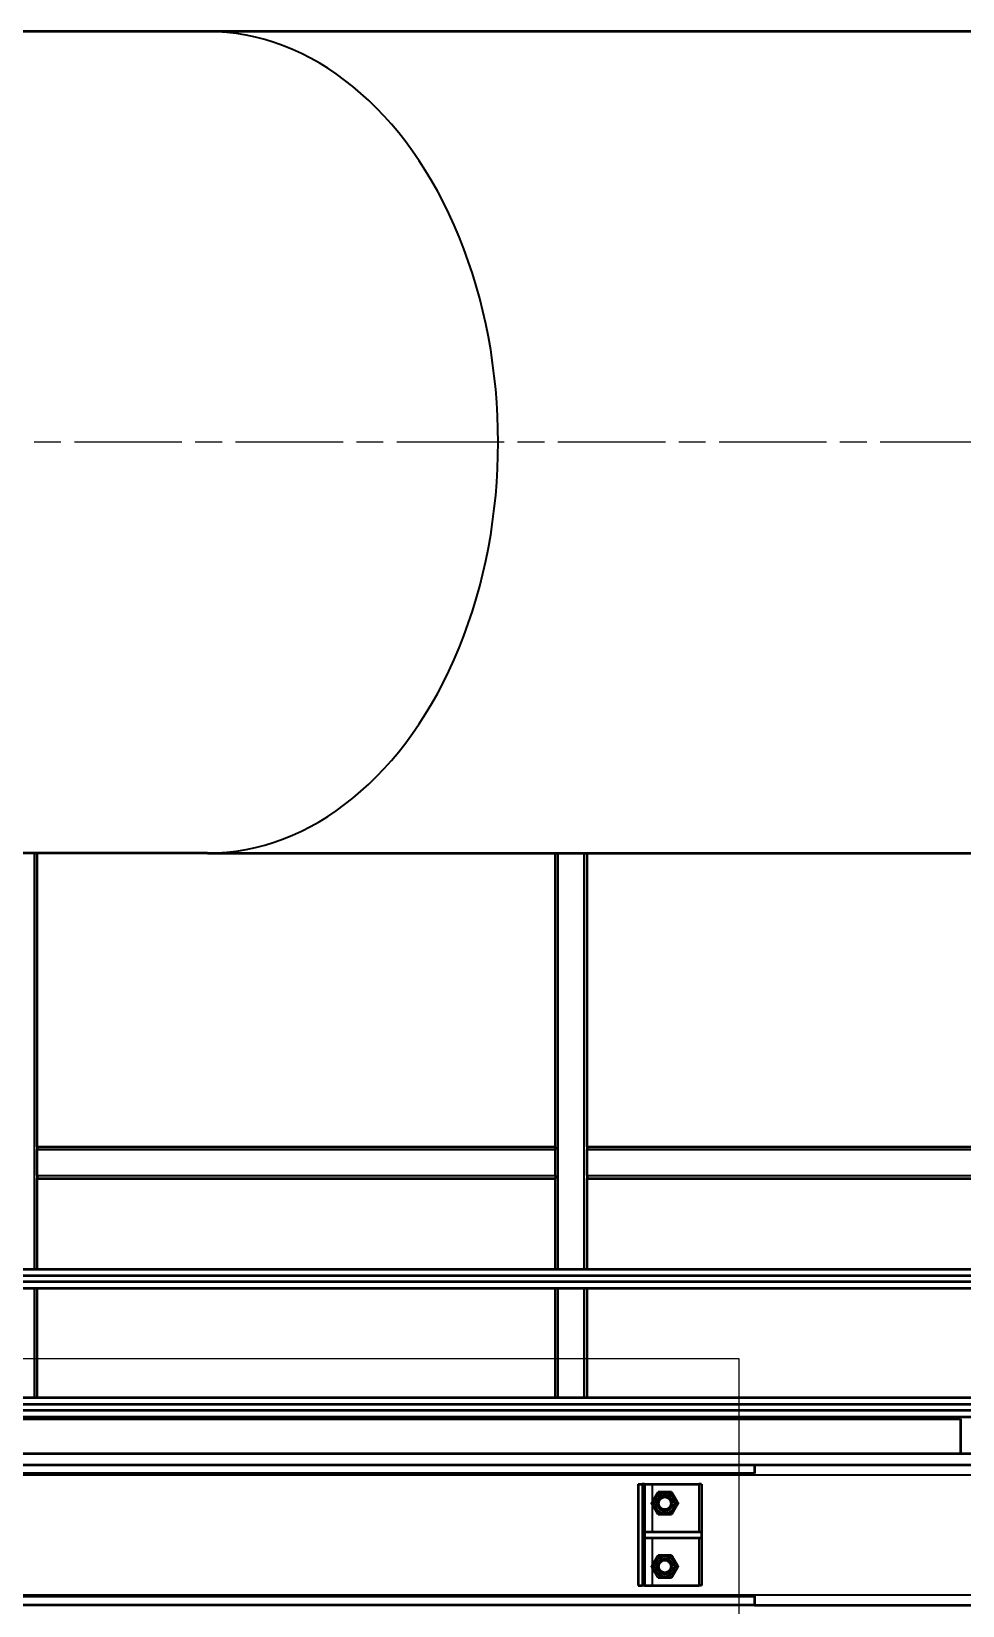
# Model space of a CAD drawing. Header units: millimetres. Extents: x 0 to 25230, y 0 to 17820.
# Drawn here: x 15091 to 16564, y 13495 to 15985 of the extents above; entities that cross this region are included whole.
import ezdxf

# ---------------------------------------------------------------- set-up
doc = ezdxf.new("R2010")
doc.units = ezdxf.units.MM
doc.header["$LTSCALE"] = 30
doc.linetypes.add('CHAIN', pattern=[0.7087, 0.4724, -0.0591, 0.1181, -0.0591])
for name, color, linetype, lineweight in [('Видимые тонкие (ГОСТ)', 7, 'Continuous', 35), ('Видимый контур (ГОСТ)', 7, 'Continuous', 50), ('Граница выносного элемента (ГОСТ)', 7, 'Continuous', 25), ('Линия резьбы (ГОСТ)', 7, 'Continuous', 25), ('Осевая линия (ГОСТ)', 7, 'Continuous', 25)]:
    doc.layers.add(name, color=color, linetype=linetype, lineweight=lineweight)

# ---------------------------------------------------------------- blocks, each defined once
blk = doc.blocks.new('2dDetail7')
at = {"layer": 'Граница выносного элемента (ГОСТ)', "flags": 128}
blk.add_lwpolyline([(318.84, 442.347), (540.333, 442.347), (540.333, 462.83), (318.84, 462.83), (318.84, 442.347)], dxfattribs=at)

msp = doc.modelspace()

# ---------------------------------------------------------------- linework, layer by layer
at = {"layer": 'Видимые тонкие (ГОСТ)'}
for p, q in [((15095.0679, 14026.5787), (15095.0679, 14684.9985)), ((15924.0679, 14026.5787), (15924.0679, 14684.9985)), ((15965.0679, 14026.5787), (15965.0679, 14684.9985)), ((15099.5679, 14215.9985), (15919.5679, 14215.9985)), ((15969.5679, 14215.9985), (16789.5679, 14215.9985)), ((15099.5679, 14174.9985), (15919.5679, 14174.9985)), ((15969.5679, 14174.9985), (16789.5679, 14174.9985)), ((15095.0679, 13823.6183), (15095.0679, 13996.3787)), ((15924.0679, 13823.6183), (15924.0679, 13996.3787)), ((15965.0679, 13823.6183), (15965.0679, 13996.3787)), ((15095.0679, 13789.9985), (15095.0679, 13793.4183)), ((15924.0679, 13789.9985), (15924.0679, 13793.4183)), ((15965.0679, 13789.9985), (15965.0679, 13793.4183)), ((10113.0679, 13701.4985), (17251.6561, 13701.4985)), ((16056.5679, 13686.4985), (16056.5679, 13526.4985)), ((16072.5679, 13686.4985), (16072.5679, 13657.8575)), ((16146.5679, 13686.4985), (16146.5679, 13611.4985)), ((16072.5679, 13655.1395), (16072.5679, 13611.4985)), ((16072.5679, 13601.4985), (16072.5679, 13557.8575)), ((16146.5679, 13601.4985), (16146.5679, 13526.4985)), ((16072.5679, 13555.1395), (16072.5679, 13526.4985)), ((10056.7113, 13511.4985), (16590.7833, 13511.4985))]:
    msp.add_line(p, q, dxfattribs=at)
msp.add_ellipse((15369.2079, 15334.9985), major_axis=(0, -650), ratio=0.707106781, start_param=0, end_param=3.141592654, dxfattribs=at)
at = {"layer": 'Видимый контур (ГОСТ)'}
for p, q in [((15369.2079, 15984.9985), (14770.3336, 15984.9985)), ((16783.4214, 15984.9985), (15369.2079, 15984.9985)), ((15369.2079, 14684.9985), (14770.3336, 14684.9985)), ((15099.5679, 14220.4985), (15099.5679, 14684.9985)), ((15369.2079, 14684.9985), (16783.4214, 14684.9985)), ((15919.5679, 14220.4985), (15919.5679, 14684.9985)), ((15969.5679, 14220.4985), (15969.5679, 14684.9985)), ((15099.5679, 14220.4985), (15919.5679, 14220.4985)), ((15099.5679, 14220.4985), (15099.5679, 14215.9985)), ((15919.5679, 14220.4985), (15919.5679, 14215.9985)), ((15969.5679, 14220.4985), (16789.5679, 14220.4985)), ((15969.5679, 14220.4985), (15969.5679, 14215.9985)), ((15099.5679, 14174.9985), (15099.5679, 14215.9985)), ((15919.5679, 14174.9985), (15919.5679, 14215.9985)), ((15969.5679, 14174.9985), (15969.5679, 14215.9985)), ((15099.5679, 14174.9985), (15099.5679, 14170.4985)), ((15099.5679, 14026.5787), (15099.5679, 14170.4985)), ((15099.5679, 14170.4985), (15919.5679, 14170.4985)), ((15919.5679, 14174.9985), (15919.5679, 14170.4985)), ((15919.5679, 14026.5787), (15919.5679, 14170.4985)), ((15969.5679, 14174.9985), (15969.5679, 14170.4985)), ((15969.5679, 14026.5787), (15969.5679, 14170.4985)), ((15969.5679, 14170.4985), (16789.5679, 14170.4985)), ((17323.9674, 14026.5787), (10938.0679, 14026.5787)), ((17303.2123, 14016.2437), (10938.0679, 14016.2437)), ((17289.8772, 14006.7137), (10938.0679, 14006.7137)), ((17278.716, 13996.3787), (10938.0679, 13996.3787)), ((15099.5679, 13823.6183), (15099.5679, 13996.3787)), ((15919.5679, 13823.6183), (15919.5679, 13996.3787)), ((15969.5679, 13823.6183), (15969.5679, 13996.3787)), ((9524.5679, 13823.6183), (17199.0679, 13823.6183)), ((9524.5679, 13813.2833), (17179.0679, 13813.2833)), ((9524.5679, 13803.7533), (17179.0679, 13803.7533)), ((9524.5679, 13793.4183), (17179.0679, 13793.4183)), ((10813.4938, 13789.9985), (16560.5679, 13789.9985)), ((15099.5679, 13789.9985), (15099.5679, 13793.4183)), ((15919.5679, 13789.9985), (15919.5679, 13793.4183)), ((15969.5679, 13789.9985), (15969.5679, 13793.4183)), ((16560.5679, 13789.9985), (16560.5679, 13734.9985)), ((10113.0679, 13734.9985), (17129.0679, 13734.9985)), ((10113.0679, 13717.4985), (16234.5679, 13717.4985)), ((16234.5679, 13703.4985), (10113.0679, 13703.4985)), ((16234.5679, 13717.4985), (17245.0679, 13717.4985)), ((16234.5679, 13717.4985), (16234.5679, 13703.4985)), ((16050.5679, 13686.4985), (16050.5679, 13526.4985)), ((16050.5679, 13686.4985), (16056.5679, 13686.4985)), ((16060.5679, 13686.4985), (16056.5679, 13686.4985)), ((16060.5679, 13686.4985), (16060.5679, 13611.4985)), ((16060.5679, 13686.4985), (16072.5679, 13686.4985)), ((16072.5679, 13686.4985), (16146.5679, 13686.4985)), ((16150.5679, 13686.4985), (16146.5679, 13686.4985)), ((16150.5679, 13686.4985), (16150.5679, 13611.4985)), ((16060.5679, 13611.4985), (16150.5679, 13611.4985)), ((16060.5679, 13611.4985), (16060.5679, 13601.4985)), ((16060.5679, 13601.4985), (16060.5679, 13526.4985)), ((16150.5679, 13601.4985), (16060.5679, 13601.4985)), ((16150.5679, 13611.4985), (16150.5679, 13601.4985)), ((16150.5679, 13601.4985), (16150.5679, 13526.4985)), ((16050.5679, 13526.4985), (16056.5679, 13526.4985)), ((16060.5679, 13526.4985), (16056.5679, 13526.4985)), ((16060.5679, 13526.4985), (16072.5679, 13526.4985)), ((16072.5679, 13526.4985), (16146.5679, 13526.4985)), ((16150.5679, 13526.4985), (16146.5679, 13526.4985)), ((10052.039, 13509.4985), (16234.5679, 13509.4985)), ((16234.5679, 13509.4985), (16234.5679, 13495.4985)), ((16234.5679, 13495.4985), (9534.5679, 13495.4985)), ((16234.5679, 13495.4985), (17474.5679, 13495.4985))]:
    msp.add_line(p, q, dxfattribs=at)
for centre, radius in [((16092.5679, 13656.4985), 16.2), ((16092.5679, 13656.4985), 12), ((16092.5679, 13656.4985), 10), ((16092.5679, 13556.4985), 16.2), ((16092.5679, 13556.4985), 12), ((16092.5679, 13556.4985), 10)]:
    msp.add_circle(centre, radius, dxfattribs=at)
for points in [[(16071.7833, 13656.4985), (16076.9794, 13665.4985), (16082.1756, 13674.4985)], [(16082.1756, 13674.4985), (16092.5679, 13674.4985), (16102.9602, 13674.4985)], [(16102.9602, 13674.4985), (16108.1563, 13665.4985), (16113.3525, 13656.4985)], [(16082.1756, 13638.4985), (16076.9794, 13647.4985), (16071.7833, 13656.4985)], [(16113.3525, 13656.4985), (16108.1563, 13647.4985), (16102.9602, 13638.4985)], [(16102.9602, 13638.4985), (16092.5679, 13638.4985), (16082.1756, 13638.4985)], [(16071.7833, 13556.4985), (16076.9794, 13565.4985), (16082.1756, 13574.4985)], [(16082.1756, 13574.4985), (16092.5679, 13574.4985), (16102.9602, 13574.4985)], [(16102.9602, 13574.4985), (16108.1563, 13565.4985), (16113.3525, 13556.4985)], [(16082.1756, 13538.4985), (16076.9794, 13547.4985), (16071.7833, 13556.4985)], [(16113.3525, 13556.4985), (16108.1563, 13547.4985), (16102.9602, 13538.4985)], [(16102.9602, 13538.4985), (16092.5679, 13538.4985), (16082.1756, 13538.4985)]]:
    msp.add_rational_spline(points, [1, 1.15470053838, 1], degree=2, dxfattribs=at)
at = {"layer": 'Линия резьбы (ГОСТ)'}
for centre in [(16092.5679, 13656.4985), (16092.5679, 13556.4985)]:
    msp.add_arc(centre, 10.189, 350, 260, dxfattribs=at)
at = {"layer": 'Осевая линия (ГОСТ)', "linetype": 'CHAIN', "ltscale": 11.993792}
msp.add_line((17878.4214, 15334.9985), (7156.8523, 15334.9985), dxfattribs=at)

# ---------------------------------------------------------------- block references
at = {"layer": 'Граница выносного элемента (ГОСТ)', "xscale": 30, "yscale": 30, "zscale": 30}
msp.add_blockref('2dDetail7', (0, 0), dxfattribs=at)

doc.saveas('drawing.dxf')
